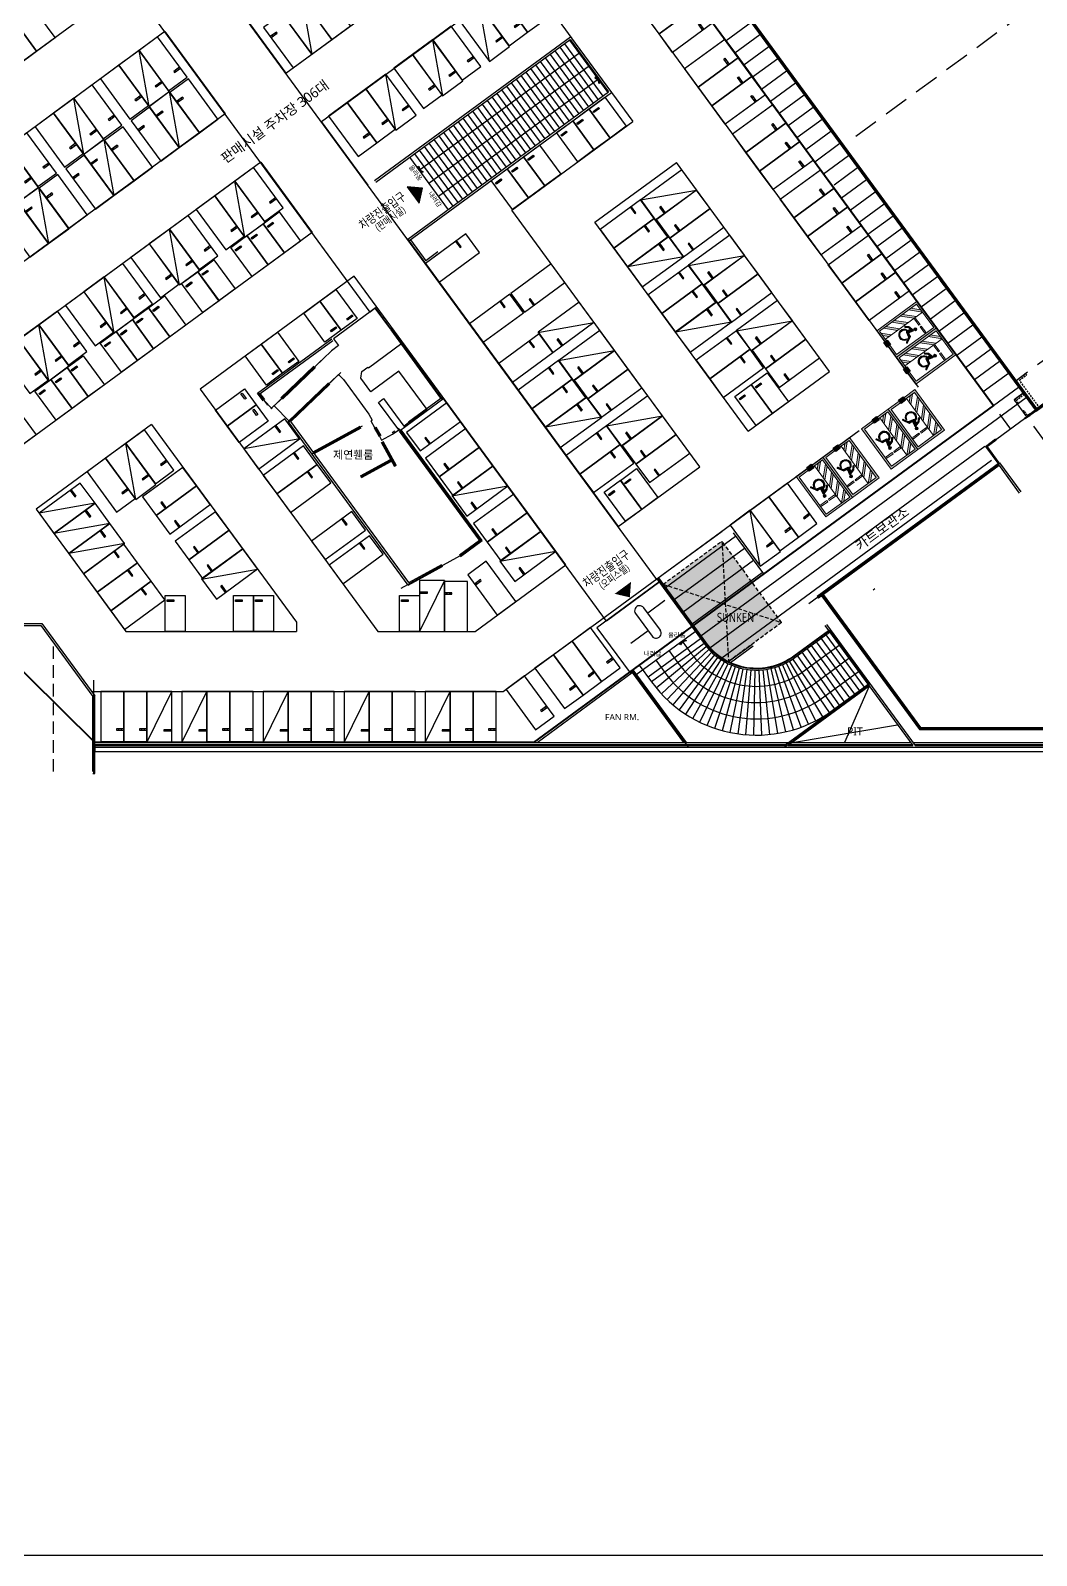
# Model space of a CAD drawing. Header units: millimetres. Extents: x 75184266 to 76346726, y -35077925 to -33679385.
# Drawn here: x 75372939 to 75473512, y -35077925 to -34925494 of the extents above; entities that cross this region are included whole.
import ezdxf
from ezdxf.enums import TextEntityAlignment as Align

# ---------------------------------------------------------------- set-up
doc = ezdxf.new("R2010")
doc.units = ezdxf.units.MM
doc.header["$LTSCALE"] = 50
doc.header["$MEASUREMENT"] = 0
for name, pattern in [('HIDDEN2', [0.1875, 0.125, -0.0625]), ('XR-지하3층$0$-HID', [2.5, 1.5, -1]), ('XR-지하3층$0$H', [1.3, 0.8, -0.5]), ('XR-지하3층$0$HIDDEN', [0.375, 0.25, -0.125]), ('XR-지하3층$0$HIDDEN2', [0.1875, 0.125, -0.0625])]:
    doc.linetypes.add(name, pattern=pattern)
doc.layers.get('0').update_dxf_attribs({"linetype": 'CONTINUOUS'})
doc.layers.add('XR-기준층$0$XR-지하3층$0$DEFPOINT', color=142, linetype='CONTINUOUS', plot=False)
doc.layers.add('건축', color=8, linetype='CONTINUOUS', plot=False)
for name, color, linetype in [('XR-지하3층$0$1HIDDEN2', 1, 'XR-지하3층$0$HIDDEN2'), ('XR-지하3층$0$5', 5, 'CONTINUOUS'), ('XR-지하3층$0$A-주차', 9, 'CONTINUOUS'), ('XR-지하3층$0$hat', 8, 'CONTINUOUS'), ('XR-지하3층$0$일반주차', 8, 'CONTINUOUS'), ('XR-지하3층$0$장애인', 11, 'CONTINUOUS'), ('XR-지하3층$0$확장형주차', 8, 'CONTINUOUS')]:
    doc.layers.add(name, color=color, linetype=linetype)
doc.layers.add('유도관제-주차면', color=7, linetype='CONTINUOUS', lineweight=100)
doc.layers.get('0').off()
doc.styles.add('XR-지하3층$0$맑은고딕', font='')
doc.styles.add('XR-지하3층$0$울릉도m', font='')
doc.styles.add('XR-지하3층$0$유형1', font='')
doc.styles.get('XR-지하3층$0$맑은고딕').set_extended_font_data('Malgun Gothic')
doc.styles.get('XR-지하3층$0$울릉도m').set_extended_font_data('Malgun Gothic')
doc.styles.get('XR-지하3층$0$유형1').set_extended_font_data('Malgun Gothic')

# ---------------------------------------------------------------- blocks, each defined once
blk = doc.blocks.new('XR-지하3층$0$확장형 주차')
at = {"layer": 'XR-지하3층$0$확장형주차', "color": 7}
for p, q in [((0, 3965), (800, 3965)), ((0, 3835), (800, 3835)), ((800, 3835), (800, 3965))]:
    blk.add_line(p, q, dxfattribs=at)
blk.add_lwpolyline([(2500, 5100), (0, 0)], dxfattribs=at)
blk.add_lwpolyline([(2500, 5091), (0, 5091), (0, -9), (2500, -9)], close=True, dxfattribs=at)
for centre in [(238, 3900), (613, 3900)]:
    blk.add_circle(centre, 17.5, dxfattribs=at)
blk = doc.blocks.new('XR-지하3층$0$일반형 주차')
at = {"layer": 'XR-지하3층$0$일반주차'}
for p, q in [((750, 3865), (0, 3865)), ((0, 3735), (750, 3735)), ((750, 3735), (750, 3865))]:
    blk.add_line(p, q, dxfattribs=at)
blk.add_lwpolyline([(2300, 5000), (0, 5000), (0, 0), (2300, 0)], close=True, dxfattribs=at)
for centre in [(238, 3800), (563, 3800)]:
    blk.add_circle(centre, 17.5, dxfattribs=at)
blk = doc.blocks.new('XR-지하3층$0$ARROWX')
blk.add_lwpolyline([(-0.2, -0.5), (-0.29, -0.46), (-0.11, 0), (-0.29, 0.46), (-0.2, 0.5), (0, 0)], close=True)
for points in [[(-0.2, 0.5), (-0.29, 0.46), (0, 0), (-0.11, 0)], [(0, 0), (-0.11, 0), (-0.2, -0.5), (-0.29, -0.46)]]:
    blk.add_solid(points)
blk = doc.blocks.new('XR-지하3층$0$A$C73B52ADF')
at = {"layer": 'XR-지하3층$0$A-주차', "elevation": 0}
for points in [[(-2038, 2466), (-38, 2466), (-38, -1134), (-2038, -1134)], [(-1166, 2021), (-1166, 1871), (-1832, 1871), (-1832, 2021)]]:
    blk.add_lwpolyline(points, close=True, dxfattribs=at)
blk = doc.blocks.new('XR-지하3층$0$장애인 주차')
at = {"layer": 'XR-지하3층$0$5', "ltscale": 4}
h = blk.add_hatch(color=7, dxfattribs=at)
h.dxf.hatch_style = 1
h.paths.add_polyline_path([(3842, -695), (4402, -695), (4402, -1115), (3842, -1115)])
h.paths.add_polyline_path([(3892, -1065), (4352, -1065), (4352, -745), (3892, -745)], flags=16)
h.paths.add_polyline_path([(3982, -990), (3988, -973), (4011, -981), (4046, -898), (4136, -898), (4137, -881), (4072, -881), (4072, -863), (4138, -863), (4142, -810, -3.7224701), (4161, -797), (4152, -916), (4058, -916), (4021, -1003)], flags=0)
h = blk.add_hatch(color=256, dxfattribs=at)
h.dxf.hatch_style = 1
h.paths.add_polyline_path([(4352, -1065), (4352, -745), (3892, -745), (3892, -1065)])
at = {"layer": 'XR-지하3층$0$hat'}
h = blk.add_hatch(color=7, dxfattribs=at)
edge = h.paths.add_edge_path()
edge.add_line((4161, -797), (4152, -916))
edge.add_line((4152, -916), (4058, -916))
edge.add_line((4058, -916), (4021, -1003))
edge.add_line((4021, -1003), (3982, -990))
edge.add_line((3982, -990), (3988, -973))
edge.add_line((3988, -973), (4011, -981))
edge.add_line((4011, -981), (4046, -898))
edge.add_line((4046, -898), (4136, -898))
edge.add_line((4136, -898), (4137, -881))
edge.add_line((4137, -881), (4072, -881))
edge.add_line((4072, -881), (4072, -863))
edge.add_line((4072, -863), (4138, -863))
edge.add_line((4138, -863), (4142, -810))
edge.add_arc((4140, -787), 22.8, -24.88273, 274.96983, ccw=False)
edge = h.paths.add_edge_path()
edge.add_line((4048, -981), (4058, -958))
edge.add_arc((4127, -942), 71.5, 192.8781, 416.16881)
edge.add_line((4167, -882), (4169, -863))
edge.add_arc((4127, -942), 89.2, 206.53502, 422.4866, ccw=False)
at = {"layer": 'XR-지하3층$0$장애인', "lineweight": 5, "true_color": 0xffffff}
blk.add_hatch(color=7, dxfattribs=at).paths.add_polyline_path([(2472, 3995), (2472, -1005), (3842, -1005), (3842, -805), (2672, -805), (2672, 3795), (5572, 3795), (5572, -805), (4402, -805), (4402, -1005), (5772, -1005), (5772, 3995)])
h = blk.add_hatch(color=7, dxfattribs=at)
h.paths.add_polyline_path([(5572, 2795), (5572, 3078), (4855, 3795), (4572, 3795)])
h.paths.add_polyline_path([(4572, 3045), (4572, 2762), (5572, 1762), (5572, 2045)])
h.paths.add_polyline_path([(4572, 2012), (4572, 1729), (5572, 729), (5572, 1012)])
h.paths.add_polyline_path([(5572, -304), (5572, -21), (4572, 979), (4572, 696)])
h.paths.add_polyline_path([(4572, -54), (4572, -336), (5041, -805), (5323, -805)])
h = blk.add_hatch(color=7, dxfattribs=at)
h.paths.add_polyline_path([(3763, 2216, -1), (3463, 2216, -1)])
h.paths.add_polyline_path([(3992, 1503, -0.3430925), (3870, 1283), (3381, 1194), (3090, 708, -0.9316529), (2987, 770), (3330, 1379), (3639, 1415, 0.4460484), (3689, 1485), (3600, 1888, -0.5961441), (3699, 2009), (4214, 1851), (4443, 1569, -0.8833641), (4355, 1493), (4151, 1741), (3925, 1810)])
h.paths.add_polyline_path([(4053, 1393), (4055, 1528, -1.5265453), (3257, 820), (3348, 969, 1.6380561)])
at = {"layer": 'XR-지하3층$0$1HIDDEN2', "color": 11}
for points in [[(4161, -797), (4152, -916), (4058, -916), (4021, -1003), (3982, -990), (3988, -973), (4011, -981), (4046, -898), (4136, -898), (4137, -881), (4072, -881), (4072, -863), (4138, -863), (4142, -810)], [(4167, -882), (4169, -863)]]:
    blk.add_lwpolyline(points, dxfattribs=at)
for centre, radius, start, end in [((4127, -942), 89.2, 206.53502, 62.4866), ((4127, -942), 71.5, 192.8781, 56.16881), ((4140, -787), 22.8, 335.11727, 274.96983)]:
    blk.add_arc(centre, radius, start, end, dxfattribs=at)
at = {"layer": 'XR-지하3층$0$5', "lineweight": 5}
for p, q in [((4572, 3795), (4572, -805)), ((5572, 2795), (4572, 3795)), ((5572, 3078), (4855, 3795)), ((5572, 2045), (4572, 3045)), ((5572, 1762), (4572, 2762)), ((5572, 1012), (4572, 2012)), ((5572, 729), (4572, 1729)), ((5572, -21), (4572, 979)), ((5572, -304), (4572, 696)), ((5323, -805), (4572, -54)), ((5041, -805), (4572, -336))]:
    blk.add_line(p, q, dxfattribs=at)
at = {"layer": 'XR-지하3층$0$5', "ltscale": 4}
for p, q in [((4165, -1005), (4165, -805)), ((4165, -805), (4165, -905))]:
    blk.add_line(p, q, dxfattribs=at)
at = {"layer": 'XR-지하3층$0$5', "lineweight": 5}
for points in [[(3842, -1005), (2472, -1005), (2472, 3995), (5772, 3995), (5772, -1005), (4402, -1005)], [(3842, -805), (2672, -805), (2672, 3795), (5572, 3795), (5572, -805), (4402, -805)]]:
    blk.add_lwpolyline(points, dxfattribs=at)
at = {"layer": 'XR-지하3층$0$5', "ltscale": 4}
for points in [[(3842, -695), (3842, -1115), (4402, -1115), (4402, -695)], [(3892, -745), (3892, -1065), (4352, -1065), (4352, -745)]]:
    blk.add_lwpolyline(points, close=True, dxfattribs=at)
at = {"layer": 'XR-지하3층$0$장애인', "color": 8, "lineweight": 5}
for p, q in [((3689, 1485), (3600, 1888, 0)), ((3699, 2009, 0), (4214, 1851, 0)), ((3925, 1810, 0), (4151, 1741, 0)), ((4055, 1528), (4053, 1393)), ((4151, 1741, 0), (4355, 1493, 0)), ((4214, 1851, 0), (4443, 1569, 0)), ((3348, 969), (3257, 820))]:
    blk.add_line(p, q, dxfattribs=at)
at = {"layer": 'XR-지하3층$0$장애인', "color": 7, "lineweight": 5}
for points in [[(3523, 2720), (2773, 2720), (2773, 2870), (3523, 2870)], [(4473, 2720), (3723, 2720), (3723, 2870), (4473, 2870)]]:
    blk.add_lwpolyline(points, close=True, dxfattribs=at)
at = {"layer": 'XR-지하3층$0$장애인', "color": 8, "lineweight": 5, "extrusion": (0.976964, 0.213404, 0), "elevation": 4221}
blk.add_lwpolyline([(617, 0), (931, 0)], dxfattribs=at)
at = {"layer": 'XR-지하3층$0$장애인', "color": 8, "lineweight": 5}
for points in [[(3094, 715, -1.0000021), (2987, 770), (3330, 1379), (3640, 1415)], [(3992, 1503, -0.3430925), (3870, 1283), (3381, 1194), (3094, 715)]]:
    blk.add_lwpolyline(points, format="xyb", dxfattribs=at)
blk.add_circle((3613, 2216), 150, dxfattribs=at)
for centre, radius, start, end in [((3810, 1000), 582, 198.00599, 65.09494), ((3682, 1922, 0), 88.4, 79.11433, 202.31847), ((4394, 1537, 0), 58.8, 227.96553, 33.79043), ((3809, 1000), 462, 183.85247, 58.2396), ((3632, 1473), 57.7, 276.27861, 12.43535)]:
    blk.add_arc(centre, radius, start, end, dxfattribs=at)

msp = doc.modelspace()

# ---------------------------------------------------------------- hatches: boundary and pattern name
at = {"layer": '건축', "ltscale": 1000}
h = msp.add_hatch(color=256, dxfattribs=at)
h.dxf.hatch_style = 1
h.paths.add_polyline_path([(75411785, -34942758), (75412137, -34941246), (75410588, -34941127)])
at = {"layer": '건축', "ltscale": 0.5}
h = msp.add_hatch(dxfattribs=at)
h.set_pattern_fill('AR-SAND', color=256, scale=200)
h.set_pattern_definition([(37.5, (-275094.46, -723840.87), (-12.5986716, 385.3647538), [0, -304, 0, -340, 0, -325]), (7.5, (-275094.46, -723840.87), (353.955341, 564.429213), [0, -164, 0, -274, 0, -105]), (327.5, (-275340.46, -723840.87), (622.8283724, 1.1318107), [0, -100, 0, -360, 0, -470]), (317.5, (-275340.46, -723840.87), (601.225321, 175.535113), [0, -50, 0, -236, 0, -270])])
edge = h.paths.add_edge_path()
edge.add_line((75442717, -34988568), (75448027, -34984673))
edge.add_line((75448027, -34984673), (75442058, -34976532))
edge.add_line((75442058, -34976532), (75436178, -34980843))
edge.add_line((75436178, -34980843), (75440850, -34987215))
edge.add_arc((75445498, -34982810), 6403, 223.46957, 244.34576)
edge.add_line((75442725, -34988582), (75442717, -34988568))
at = {"layer": '건축', "ltscale": 1000}
h = msp.add_hatch(color=256, dxfattribs=at)
h.dxf.hatch_style = 1
h.paths.add_polyline_path([(75431343, -34981801), (75432856, -34982153), (75432975, -34980605)])

# ---------------------------------------------------------------- linework, layer by layer
at = {"layer": 'XR-기준층$0$XR-지하3층$0$DEFPOINT', "ltscale": 0.5}
for points in [[(75663667, -35077925), (75243667, -35077925), (75243667, -34780925), (75663667, -34780925)], [(75663669, -35077925), (75243669, -35077925), (75243669, -34780925), (75663669, -34780925)]]:
    msp.add_lwpolyline(points, close=True, dxfattribs=at)
at = {"layer": '건축', "ltscale": 0.5}
for p, q in [((75414254, -34896479), (75461674, -34961159)), ((75428296, -34901932), (75473469, -34963547)), ((75428376, -34901873), (75473549, -34963488)), ((75428575, -34901975), (75473512, -34963267)), ((75398472, -34929750), (75418714, -34914909)), ((75402019, -34934588), (75422262, -34919748)), ((75422262, -34919748), (75427051, -34926280)), ((75382827, -34920760), (75351697, -34943583)), ((75392441, -34921524), (75398472, -34929750)), ((75386375, -34925599), (75355245, -34948421)), ((75386375, -34925599), (75392406, -34933825)), ((75427852, -34927711), (75411803, -34939476)), ((75428812, -34929021), (75412763, -34940787)), ((75468412, -34967130), (75519782, -34929469)), ((75429734, -34930360), (75413723, -34942096)), ((75431012, -34931684), (75433141, -34934587)), ((75392406, -34933825), (75361276, -34956648)), ((75406690, -34940960), (75402019, -34934589)), ((75421044, -34943456), (75433141, -34934587)), ((75395954, -34938663), (75364824, -34961486)), ((75395954, -34938663), (75401098, -34945680)), ((75429371, -34944666), (75437517, -34938695)), ((75452832, -34959584), (75437517, -34938695)), ((75439847, -34969103), (75421044, -34943456)), ((75444686, -34965556), (75429371, -34944666)), ((75401098, -34945680), (75369968, -34968503)), ((75410770, -34946524), (75412427, -34948784)), ((75410931, -34946406), (75412470, -34948505)), ((75413796, -34947780), (75412427, -34948784)), ((75413678, -34947619), (75412470, -34948505)), ((75412427, -34948784), (75412071, -34948299)), ((75473469, -34963547), (75493066, -34949179)), ((75473512, -34963267), (75492948, -34949018)), ((75405291, -34950045), (75389888, -34961338)), ((75426460, -34978918), (75405291, -34950045)), ((75413977, -34962240), (75408983, -34955427)), ((75414257, -34962282), (75409144, -34955309)), ((75395634, -34961745), (75403053, -34956305)), ((75395913, -34961788), (75403172, -34956466)), ((75396966, -34963318), (75402433, -34958082)), ((75397980, -34962208), (75401280, -34959047)), ((75398118, -34962352), (75401419, -34959192)), ((75398760, -34964645), (75403954, -34959671)), ((75398700, -34964564), (75402719, -34960716)), ((75398965, -34964587), (75402857, -34960860)), ((75396205, -34962523), (75395634, -34961745)), ((75395714, -34961685), (75396637, -34962944)), ((75396350, -34962384), (75395913, -34961788)), ((75397107, -34963321), (75396277, -34962454)), ((75414257, -34962282), (75409825, -34965531)), ((75410738, -34964614), (75413977, -34962240)), ((75410708, -34980941), (75398700, -34964564)), ((75410765, -34980682), (75398965, -34964587)), ((75470939, -34965340), (75469830, -34963827)), ((75385049, -34964886), (75373515, -34973342)), ((75401074, -34967801), (75406135, -34965022)), ((75401191, -34967622), (75405912, -34965031)), ((75401310, -34967785), (75406008, -34965206)), ((75407300, -34965201), (75407781, -34966077)), ((75407475, -34965105), (75407475, -34965105)), ((75407475, -34965105), (75407956, -34965981)), ((75409106, -34965687), (75409356, -34965503)), ((75418020, -34976539, 0), (75409729, -34965230)), ((75417821, -34976437, 0), (75409825, -34965531)), ((75418100, -34976480, 0), (75409987, -34965413)), ((75407984, -34966654), (75409314, -34969078)), ((75408071, -34966606), (75409402, -34969030)), ((75408159, -34966558), (75409490, -34968982)), ((75405931, -34970011), (75408924, -34968368)), ((75405979, -34970099), (75409148, -34968359)), ((75406027, -34970187), (75409021, -34968543)), ((75469871, -34968788), (75450758, -34982801)), ((75469812, -34968708), (75451589, -34982068)), ((75469769, -34968987), (75451707, -34982229)), ((75469769, -34968987), (75471779, -34971729)), ((75469812, -34968708), (75471941, -34971611)), ((75431702, -34975075), (75431702, -34975075)), ((75415815, -34977907), (75417821, -34976437)), ((75415853, -34978004), (75418041, -34976399)), ((75415912, -34978084), (75418100, -34976480)), ((75409982, -34981225), (75416532, -34977630, 0)), ((75410708, -34980941), (75414159, -34979047, 0)), ((75410765, -34980682), (75414063, -34978871, 0)), ((75457354, -34981313), (75457193, -34981431)), ((75436363, -34982480), (75434645, -34983740)), ((75451589, -34982068), (75451707, -34982229)), ((75451989, -34981775), (75461951, -34995362)), ((75452027, -34981995), (75461827, -34995362)), ((75452188, -34981877), (75461928, -34995162)), ((75433433, -34983779), (75435081, -34986026)), ((75434239, -34983187), (75435887, -34985435)), ((75367526, -34984962), (75373974, -34984962)), ((75367627, -34984762), (75374075, -34984762)), ((75432957, -34986733), (75434676, -34985473)), ((75433500, -34989874), (75439387, -34985558)), ((75433148, -34989397), (75433795, -34988923)), ((75379283, -34999762), (75379283, -34990432)), ((75433105, -34989677), (75438226, -34996662)), ((75433148, -34989397), (75438474, -34996662)), ((75379183, -34999562, 0), (75379183, -34992067, 0)), ((75379383, -34999762, 0), (75379383, -34992002, 0)), ((75456789, -34991027), (75454311, -34996662)), ((75449103, -34996662, 0), (75459620, -34994889, 0)), ((75461753, -34995262), (75513083, -34995262)), ((75379383, -34996662, 0), (75448765, -34996662, 0)), ((75379383, -34996862, 0), (75448492, -34996862, 0)), ((75448830, -34996862, 0), (75461067, -34996862, 0)), ((75449103, -34996662, 0), (75460920, -34996662, 0)), ((75461168, -34996662, 0), (75513372, -34996662)), ((75461315, -34996862, 0), (75513437, -34996862)), ((75379184, -34999762, 0), (75379383, -34999762, 0))]:
    msp.add_line(p, q, dxfattribs=at)
at = {"layer": '건축', "ltscale": 3}
for p, q in [((75425783, -34903746), (75469200, -34962966)), ((75446211, -34979820, 0), (75471700, -34961133, 0)), ((75436188, -34979844), (75442075, -34975528)), ((75443193, -34975700), (75446213, -34979819))]:
    msp.add_line(p, q, dxfattribs=at)
at = {"layer": '건축', "ltscale": 1000}
for p, q in [((75407335, -34940487), (75426933, -34926119)), ((75407454, -34940648), (75426890, -34926398)), ((75426810, -34926459, 0), (75430653, -34931702, 0)), ((75426890, -34926398), (75430733, -34931640)), ((75426933, -34926119), (75431012, -34931684)), ((75424876, -34927879, 0), (75428717, -34933121, 0)), ((75425359, -34927524, 0), (75429201, -34932766, 0)), ((75425843, -34927169, 0), (75429685, -34932411, 0)), ((75426326, -34926814, 0), (75430169, -34932057, 0)), ((75422939, -34929297, 0), (75426782, -34934540, 0)), ((75423423, -34928942, 0), (75427266, -34934185, 0)), ((75423907, -34928588, 0), (75427750, -34933830, 0)), ((75424391, -34928233, 0), (75428233, -34933475, 0)), ((75420519, -34931071), (75424362, -34936313)), ((75421003, -34930716), (75424846, -34935958)), ((75421487, -34930361), (75425330, -34935604)), ((75421971, -34930006), (75425814, -34935249)), ((75422456, -34929653), (75426298, -34934894, 0)), ((75410652, -34946363), (75430733, -34931640)), ((75410770, -34946524), (75431012, -34931684)), ((75418584, -34932490), (75422427, -34937732)), ((75419068, -34932135), (75422910, -34937377)), ((75419552, -34931780), (75423394, -34937023)), ((75420036, -34931427), (75423878, -34936668)), ((75416648, -34933909), (75420491, -34939151)), ((75417132, -34933554), (75420975, -34938796)), ((75417616, -34933199), (75421459, -34938442)), ((75418100, -34932844), (75421943, -34938087)), ((75414713, -34935328), (75418555, -34940570)), ((75415197, -34934973), (75419039, -34940215)), ((75415680, -34934618), (75419523, -34939861)), ((75416164, -34934263), (75420007, -34939506)), ((75412293, -34937101), (75416136, -34942344)), ((75412777, -34936747), (75416620, -34941989)), ((75413261, -34936392), (75417104, -34941634)), ((75413745, -34936037), (75417588, -34941280)), ((75414229, -34935682), (75418072, -34940925)), ((75410842, -34938166), (75414684, -34943408)), ((75411325, -34937811), (75415168, -34943053)), ((75411809, -34937456), (75415652, -34942699)), ((75410652, -34946363), (75410770, -34946524)), ((75452354, -34984979), (75461140, -34996962)), ((75456318, -34991133), (75452470, -34985885)), ((75452516, -34984860), (75461388, -34996962)), ((75439919, -34986284), (75434677, -34990127)), ((75440274, -34986767), (75435032, -34990611)), ((75435486, -34991195), (75440501, -34987059)), ((75436014, -34991796), (75440765, -34987360)), ((75454310, -34992585), (75450584, -34987269)), ((75454866, -34992197), (75451019, -34986950)), ((75455350, -34991842), (75451503, -34986595)), ((75455834, -34991488), (75451987, -34986240)), ((75436578, -34992364), (75441047, -34987644)), ((75437176, -34992896), (75441346, -34987910)), ((75437805, -34993391), (75441661, -34988157)), ((75438464, -34993845), (75441990, -34988385)), ((75439150, -34994258), (75442333, -34988591)), ((75439859, -34994629), (75442688, -34988777)), ((75440590, -34994955), (75443053, -34988939)), ((75449977, -34995135), (75447747, -34989030)), ((75450720, -34994837), (75448118, -34988881)), ((75451444, -34994494), (75448480, -34988709)), ((75452144, -34994108), (75448830, -34988516)), ((75452820, -34993679), (75449168, -34988301)), ((75453327, -34993274), (75449608, -34987968)), ((75453819, -34992929), (75450100, -34987624)), ((75441340, -34995235), (75443428, -34989080)), ((75442105, -34995469), (75443811, -34989196)), ((75442884, -34995655), (75444200, -34989290)), ((75443672, -34995793), (75444594, -34989359)), ((75444468, -34995882), (75444992, -34989403)), ((75445267, -34995922), (75445392, -34989423)), ((75446067, -34995913), (75445792, -34989418)), ((75446865, -34995854), (75446191, -34989389)), ((75447659, -34995746), (75446587, -34989335)), ((75448444, -34995590), (75446980, -34989257)), ((75449217, -34995386), (75447367, -34989155)), ((75456671, -34990866), (75448356, -34996962)), ((75456789, -34991027), (75448694, -34996962)), ((75379183, -34997112, 0), (75516203, -34997112)), ((75379383, -34996962, 0), (75379383, -34997562, 0)), ((75379383, -34996962, 0), (75448356, -34996962, 0)), ((75379383, -34997562, 0), (75516203, -34997562)), ((75448694, -34996962, 0), (75461140, -34996962, 0)), ((75461388, -34996962, 0), (75516007, -34996962))]:
    msp.add_line(p, q, dxfattribs=at)
at = {"layer": '건축'}
for p, q in [((75412427, -34948784), (75431702, -34975075)), ((75444686, -34965556), (75452832, -34959584)), ((75389888, -34961338), (75407647, -34985562)), ((75472331, -34964195), (75473340, -34963456)), ((75472358, -34964231), (75473366, -34963492)), ((75472364, -34964239), (75473372, -34963500)), ((75472391, -34964275), (75473399, -34963536)), ((75385049, -34964886), (75399523, -34984628)), ((75420208, -34991562), (75455788, -34965476)), ((75468420, -34967062, 0), (75469428, -34966323, 0)), ((75468420, -34967062), (75469662, -34968756)), ((75468479, -34967143, 0), (75469487, -34966404, 0)), ((75468501, -34967003), (75469742, -34968697)), ((75468515, -34967116), (75469698, -34968729)), ((75468524, -34967110), (75469706, -34968723)), ((75468527, -34967039, 0), (75469455, -34966360, 0)), ((75468533, -34967048, 0), (75469461, -34966368, 0)), ((75431702, -34975075), (75439847, -34969103)), ((75373515, -34973342), (75382474, -34985562)), ((75417398, -34985562), (75426460, -34978918)), ((75382474, -34985562), (75399523, -34985562)), ((75399523, -34984628), (75399523, -34985562)), ((75407647, -34985562), (75417398, -34985562)), ((75379062, -34991562), (75420208, -34991562))]:
    msp.add_line(p, q, dxfattribs=at)
at = {"layer": '건축', "linetype": 'HIDDEN2', "ltscale": 30}
for p, q in [((75472533, -34959906), (75472444, -34959785)), ((75472311, -34961650), (75471469, -34960501)), ((75473845, -34963235), (75471799, -34960444)), ((75471715, -34962757), (75471485, -34962442)), ((75471715, -34962757), (75471594, -34962845)), ((75473603, -34963412), (75472400, -34961771)), ((75472259, -34963499), (75472138, -34963587)), ((75472599, -34963962), (75472259, -34963499)), ((75472567, -34964172, 0), (75472517, -34964103, 0)), ((75472942, -34963897), (75472853, -34963776)), ((75472942, -34963897), (75472853, -34963776))]:
    msp.add_line(p, q, dxfattribs=at)
at = {"layer": '건축', "linetype": 'XR-지하3층$0$HIDDEN', "ltscale": 30}
for p, q in [((75436178, -34980843), (75442059, -34976531)), ((75442058, -34976532), (75442717, -34988568, 0)), ((75448028, -34984673), (75442059, -34976531)), ((75436178, -34980843), (75448028, -34984673, 0)), ((75448028, -34984673, 0), (75442717, -34988568, 0))]:
    msp.add_line(p, q, dxfattribs=at)
at = {"layer": '건축', "linetype": 'XR-지하3층$0$-HID'}
msp.add_line((75446667, -34982815), (75446713, -34982796, 0), dxfattribs=at)
at = {"layer": '건축', "linetype": 'XR-지하3층$0$HIDDEN', "ltscale": 100}
msp.add_line((75375234, -34999562), (75375234, -34986681), dxfattribs=at)
at = {"layer": '건축', "ltscale": 100}
for p, q in [((75423239, -34996662, 0), (75433148, -34989397, 0)), ((75423577, -34996662, 0), (75433105, -34989677, 0)), ((75461827, -34995362), (75512946, -34995362)), ((75461928, -34995162), (75512881, -34995162))]:
    msp.add_line(p, q, dxfattribs=at)
at = {"layer": '건축', "ltscale": 0.5}
for points in [[(75414188, -34962239), (75414103, -34962301), (75408961, -34955287), (75408921, -34955317), (75407412, -34953261), (75406893, -34953642), (75367795, -34900313), (75367715, -34900372), (75339158, -34861420), (75346577, -34855981), (75357166, -34870424), (75362811, -34866285), (75366413, -34871198), (75361009, -34875159), (75360687, -34875396), (75389481, -34914671), (75388110, -34915676), (75435531, -34980357), (75435612, -34980298), (75435847, -34980619), (75430524, -34984521), (75414188, -34962239)], [(75373974, -34984962), (75379183, -34992067)], [(75374075, -34984762), (75379383, -34992002)]]:
    msp.add_lwpolyline(points, dxfattribs=at)
at = {"layer": '건축', "linetype": 'XR-지하3층$0$HIDDEN', "ltscale": 200}
msp.add_lwpolyline([(75499802, -34903570), (75454720, -34936622)], dxfattribs=at)
at = {"layer": '건축', "ltscale": 3}
for points in [[(75442471, -34926509), (75444976, -34924673)], [(75443358, -34927719), (75445863, -34925882)], [(75444245, -34928928), (75446750, -34927092)], [(75445132, -34930138), (75447636, -34928302)], [(75446019, -34931348), (75448523, -34929511)], [(75446906, -34932557), (75449410, -34930721)], [(75447793, -34933767), (75450297, -34931931)], [(75448679, -34934977), (75451184, -34933141)], [(75449566, -34936187), (75452071, -34934350)], [(75450453, -34937396), (75452958, -34935560)], [(75451340, -34938606), (75453845, -34936770)], [(75452227, -34939816), (75454732, -34937979)], [(75453275, -34940907), (75455619, -34939189)], [(75454001, -34942235), (75456505, -34940399)], [(75454888, -34943445), (75457392, -34941609)], [(75455775, -34944655), (75458279, -34942818)], [(75456662, -34945864), (75459166, -34944028)], [(75457548, -34947074), (75460053, -34945238)], [(75458435, -34948284), (75460940, -34946447)], [(75459322, -34949493), (75461827, -34947657)], [(75460209, -34950703), (75462714, -34948867)], [(75461096, -34951913), (75463601, -34950077)], [(75461983, -34953123), (75464488, -34951286)], [(75462870, -34954332), (75465374, -34952496)], [(75463757, -34955542), (75466261, -34953706)], [(75464644, -34956752), (75467148, -34954915)], [(75465531, -34957961), (75468035, -34956125)], [(75466417, -34959171), (75468922, -34957335)], [(75467304, -34960381), (75469809, -34958545)], [(75468191, -34961591), (75470696, -34959754)], [(75439964, -34986006), (75472465, -34962177)], [(75440850, -34987215), (75468350, -34967054)], [(75442058, -34988190), (75469006, -34968433)], [(75436416, -34981167), (75443431, -34976024)], [(75437303, -34982376), (75444318, -34977234)], [(75438190, -34983586), (75445204, -34978443)], [(75439077, -34984796), (75446091, -34979653)]]:
    msp.add_lwpolyline(points, dxfattribs=at)
at = {"layer": '건축', "ltscale": 1000}
msp.add_lwpolyline([(75411785, -34942758), (75412137, -34941246), (75412137, -34941246), (75410588, -34941127)], close=True, dxfattribs=at)
at = {"layer": '건축', "linetype": 'XR-지하3층$0$HIDDEN', "ltscale": 50}
msp.add_lwpolyline([(75463891, -34950482), (75468207, -34956370)], dxfattribs=at)
at = {"layer": '건축', "ltscale": 0.5}
msp.add_lwpolyline([(75410072, -34956743), (75409064, -34955368), (75409023, -34955398), (75407427, -34953222), (75406908, -34953603), (75403233, -34956297), (75403741, -34956989), (75403028, -34957512), (75401349, -34959119), (75397302, -34962995), (75398824, -34964584), (75403741, -34959875), (75404236, -34960391), (75406758, -34963830), (75407093, -34964439), (75406975, -34964504), (75407344, -34965177), (75407387, -34965153), (75407869, -34966029), (75407825, -34966053), (75408043, -34966450), (75409140, -34965848), (75409748, -34965403), (75407736, -34962661), (75408240, -34962291), (75410252, -34965033), (75410768, -34964655), (75410797, -34964694), (75412579, -34963388), (75409772, -34959561), (75406970, -34961617), (75405960, -34960240), (75406062, -34959573), (75406666, -34959131), (75406719, -34959203)], close=True, dxfattribs=at)
at = {"layer": '건축', "linetype": 'XR-지하3층$0$H', "ltscale": 50}
msp.add_lwpolyline([(75477856, -34955818), (75471469, -34960501), (75472311, -34961650), (75471275, -34962410), (75477623, -34971067)], dxfattribs=at)
at = {"layer": '건축', "linetype": 'HIDDEN2', "ltscale": 30}
for points in [[(75471469, -34960501), (75472444, -34959785)], [(75471799, -34960444), (75472533, -34959906)], [(75472533, -34959906), (75472444, -34959785)], [(75472533, -34959906), (75472444, -34959785)], [(75471275, -34962410), (75472311, -34961650)], [(75471275, -34962410), (75471594, -34962845)], [(75471485, -34962442), (75472400, -34961771)], [(75472138, -34963587), (75472517, -34964103)], [(75472599, -34963962), (75472853, -34963776)], [(75472688, -34964083), (75472942, -34963897)]]:
    msp.add_lwpolyline(points, dxfattribs=at)
at = {"layer": '건축', "linetype": 'HIDDEN2', "ltscale": 30, "elevation": 0}
msp.add_lwpolyline([(75472688, -34964083), (75472567, -34964172)], dxfattribs=at)
at = {"layer": '건축', "ltscale": 600}
for points in [[(75473340, -34963456), (75473380, -34963426), (75473439, -34963507), (75473399, -34963536)], [(75469662, -34968756), (75469691, -34968796), (75469772, -34968737), (75469742, -34968697)]]:
    msp.add_lwpolyline(points, close=True, dxfattribs=at)
at = {"layer": '건축', "ltscale": 0.5}
msp.add_lwpolyline([(75435861, -34980579), (75429571, -34985191), (75432886, -34989713), (75433126, -34989537), (75438680, -34997112), (75448320, -34997112), (75456813, -34990886), (75452849, -34985479), (75449298, -34988082, -0.4141857), (75440353, -34986705)], format="xyb", close=True, dxfattribs=at)
for points in [[(75435545, -34980317), (75440274, -34986767, 0.4142136), (75449359, -34988166), (75452827, -34985624)], [(75435706, -34980199), (75440435, -34986649, 0.4142136), (75449241, -34988005), (75452709, -34985463)], [(75436766, -34987479), (75437653, -34988689, 0.4142136), (75451281, -34990787), (75454749, -34988245)], [(75438077, -34986519), (75438964, -34987728, 0.4142136), (75450320, -34989477), (75453788, -34986934)], [(75433795, -34988923), (75435032, -34990611, 0.4141488), (75453200, -34993410)], [(75435456, -34988440), (75436343, -34989650, 0.4142136), (75452242, -34992098), (75455710, -34989555)]]:
    msp.add_lwpolyline(points, format="xyb", dxfattribs=at)
at = {"layer": '건축', "ltscale": 0.5, "elevation": 0}
for points in [[(75442716, -34988568), (75445053, -34986854)], [(75442922, -34988665), (75445172, -34987016)]]:
    msp.add_lwpolyline(points, dxfattribs=at)
at = {"layer": '건축', "ltscale": 0.5}
for centre, start, end in [((75433836, -34983483), 36.2468, 216.24707), ((75435484, -34985730), 216.2468, 36.24707)]:
    msp.add_arc(centre, 500, start, end, dxfattribs=at)
at = {"layer": '유도관제-주차면', "lineweight": 40, "ltscale": 0.5}
for p, q in [((75425441, -34903281), (75469200, -34962966)), ((75469200, -34962966), (75423239, -34996662, 0)), ((75379383, -34996662, 0), (75367526, -34984962)), ((75423239, -34996662, 0), (75379383, -34996662, 0))]:
    msp.add_line(p, q, dxfattribs=at)

# ---------------------------------------------------------------- block references
at = {"layer": '건축'}
for p, xscale, yscale, zscale, rotation in [((75429735, -34930360, 0), -756.0000000004484, 756, 756.0000000000005, 216.2651400810387), ((75411802, -34939476), 756.0000000022177, 756.0000000022177, 756.0000000022177, 216.2172114276161), ((75438077, -34986519), 756.0000000016149, 756.0000000016149, 756.0000000016149, 126.7532696239709)]:
    msp.add_blockref('XR-지하3층$0$ARROWX', p, dxfattribs=dict(at, xscale=xscale, yscale=yscale, zscale=zscale, rotation=rotation))
at = {"layer": '유도관제-주차면', "lineweight": 40}
for name, p, rotation in [('XR-지하3층$0$일반형 주차', (75421536, -34920280), 216.2469348949301), ('XR-지하3층$0$일반형 주차', (75403068, -34926380), 36.24693643183485), ('XR-지하3층$0$일반형 주차', (75419681, -34921640), 216.2469348949301), ('XR-지하3층$0$일반형 주차', (75373554, -34927559), 36.24693643183485), ('XR-지하3층$0$확장형 주차', (75401052, -34927858), 36.24693643183485), ('XR-지하3층$0$확장형 주차', (75417826, -34923000), 216.2469348949301), ('XR-지하3층$0$일반형 주차', (75371699, -34928918), 36.24693643183485), ('XR-지하3층$0$일반형 주차', (75399197, -34929218), 36.24693643183485), ('XR-지하3층$0$일반형 주차', (75385650, -34926130), 216.2469348949301), ('XR-지하3층$0$확장형 주차', (75413149, -34926429), 216.2469348949301), ('XR-지하3층$0$일반형 주차', (75415003, -34925069), 216.2469348949301), ('XR-지하3층$0$확장형 주차', (75383795, -34927490), 216.2469348949301), ('XR-지하3층$0$일반형 주차', (75411132, -34927907), 216.2469348949301), ('XR-지하3층$0$일반형 주차', (75381778, -34928969), 216.2469348949301), ('XR-지하3층$0$일반형 주차', (75379117, -34930920), 216.2469348949301), ('XR-지하3층$0$일반형 주차', (75389826, -34935716), 36.24693643183485), ('XR-지하3층$0$확장형 주차', (75408471, -34929858), 216.2469348949301), ('XR-지하3층$0$확장형 주차', (75377262, -34932280), 216.2469348949301), ('XR-지하3층$0$확장형 주차', (75387809, -34937195), 36.24693643183485), ('XR-지하3층$0$일반형 주차', (75406455, -34931336), 216.2469348949301), ('XR-지하3층$0$A$C73B52ADF', (75431855, -34934123, 0), 36.24761539545744), ('XR-지하3층$0$일반형 주차', (75375246, -34933758), 216.2469348949301), ('XR-지하3층$0$일반형 주차', (75385954, -34938555), 36.24693643183485), ('XR-지하3층$0$일반형 주차', (75404600, -34932696), 216.2469348949301), ('XR-지하3층$0$A$C73B52ADF', (75430243, -34935305, 0), 36.24761539545744), ('XR-지하3층$0$일반형 주차', (75383293, -34940506), 36.24693643183485), ('XR-지하3층$0$A$C73B52ADF', (75428630, -34936488, 0), 36.24761539545744), ('XR-지하3층$0$확장형 주차', (75370729, -34937069), 216.2469348949301), ('XR-지하3층$0$일반형 주차', (75372584, -34935709), 216.2469348949301), ('XR-지하3층$0$확장형 주차', (75381277, -34941984), 36.24693643183485), ('XR-지하3층$0$A$C73B52ADF', (75425323, -34938912, 0), 36.24761539545744), ('XR-지하3층$0$일반형 주차', (75379422, -34943344), 36.24693643183485), ('XR-지하3층$0$A$C73B52ADF', (75423710, -34940094, 0), 36.24761539545744), ('XR-지하3층$0$일반형 주차', (75376760, -34945295), 36.24693643183485), ('XR-지하3층$0$일반형 주차', (75395229, -34939195), 216.2469348949301), ('XR-지하3층$0$A$C73B52ADF', (75422097, -34941277, 0), 36.24761539545744), ('XR-지하3층$0$확장형 주차', (75439527, -34941437), 126.2469364372141), ('XR-지하3층$0$확장형 주차', (75374744, -34946774), 36.24693643183485), ('XR-지하3층$0$확장형 주차', (75393374, -34940555), 216.2469348949301), ('XR-지하3층$0$일반형 주차', (75440887, -34943292), 126.2469364372141), ('XR-지하3층$0$일반형 주차', (75372889, -34948134), 36.24693643183485), ('XR-지하3층$0$일반형 주차', (75391358, -34942033), 216.2469348949301), ('XR-지하3층$0$일반형 주차', (75429903, -34945392), 306.2469352298511), ('XR-지하3층$0$일반형 주차', (75442247, -34945146), 126.2469364372141), ('XR-지하3층$0$일반형 주차', (75388696, -34943984), 216.2469348949301), ('XR-지하3층$0$A$C73B52ADF', (75397677, -34946781, 0), 36.24761539545744), ('XR-지하3층$0$A$C73B52ADF', (75399290, -34945598, 0), 36.24761539545744), ('XR-지하3층$0$일반형 주차', (75431263, -34947247), 306.2469352298511), ('XR-지하3층$0$확장형 주차', (75386841, -34945344), 216.2469348949301), ('XR-지하3층$0$A$C73B52ADF', (75396064, -34947964, 0), 36.24761539545744), ('XR-지하3층$0$일반형 주차', (75412427, -34948784), 306.2469352298511), ('XR-지하3층$0$확장형 주차', (75432623, -34949102), 306.2469352298511), ('XR-지하3층$0$확장형 주차', (75444316, -34947969), 126.2469364372141), ('XR-지하3층$0$일반형 주차', (75384825, -34946822), 216.2469348949301), ('XR-지하3층$0$일반형 주차', (75382164, -34948773), 216.2469348949301), ('XR-지하3층$0$A$C73B52ADF', (75392757, -34950388, 0), 36.24761539545744), ('XR-지하3층$0$일반형 주차', (75426345, -34950686), 126.2469364372141), ('XR-지하3층$0$일반형 주차', (75434693, -34951925), 306.2469352298511), ('XR-지하3층$0$일반형 주차', (75445676, -34949824), 126.2469364372141), ('XR-지하3층$0$확장형 주차', (75380309, -34950133), 216.2469348949301), ('XR-지하3층$0$A$C73B52ADF', (75391145, -34951570, 0), 36.24761539545744), ('XR-지하3층$0$일반형 주차', (75436053, -34953780), 306.2469352298511), ('XR-지하3층$0$일반형 주차', (75447036, -34951679), 126.2469364372141), ('XR-지하3층$0$일반형 주차', (75378293, -34951611), 216.2469348949301), ('XR-지하3층$0$A$C73B52ADF', (75387838, -34953994, 0), 36.24761539545744), ('XR-지하3층$0$A$C73B52ADF', (75402504, -34953494, 0), 216.2476153954574), ('XR-지하3층$0$일반형 주차', (75416840, -34954803), 306.2469352298511), ('XR-지하3층$0$일반형 주차', (75375631, -34953563), 216.2469348949301), ('XR-지하3층$0$A$C73B52ADF', (75386225, -34955177, 0), 36.24761539545744), ('XR-지하3층$0$A$C73B52ADF', (75400891, -34954677, 0), 216.2476153954574), ('XR-지하3층$0$확장형 주차', (75429262, -34954666), 126.2469364372141), ('XR-지하3층$0$확장형 주차', (75437412, -34955635), 306.2469352298511), ('XR-지하3층$0$확장형 주차', (75449105, -34954502), 126.2469364372141), ('XR-지하3층$0$확장형 주차', (75373776, -34954923), 216.2469348949301), ('XR-지하3층$0$A$C73B52ADF', (75384612, -34956360, 0), 36.24761539545744), ('XR-지하3층$0$확장형 주차', (75431332, -34957489), 126.2469364372141), ('XR-지하3층$0$일반형 주차', (75450465, -34956356), 126.2469364372141), ('XR-지하3층$0$일반형 주차', (75371760, -34956401), 216.2469348949301), ('XR-지하3층$0$A$C73B52ADF', (75382999, -34957542, 0), 36.24761539545744), ('XR-지하3층$0$A$C73B52ADF', (75395043, -34958965, 0), 216.2476153954574), ('XR-지하3층$0$A$C73B52ADF', (75396656, -34957782, 0), 216.2476153954574), ('XR-지하3층$0$일반형 주차', (75419757, -34958783), 306.2469352298511), ('XR-지하3층$0$일반형 주차', (75439482, -34958457), 306.2469352298511), ('XR-지하3층$0$일반형 주차', (75451825, -34958211), 126.2469364372141), ('XR-지하3층$0$A$C73B52ADF', (75379693, -34959966, 0), 36.24761539545744), ('XR-지하3층$0$일반형 주차', (75421708, -34961444), 306.2469352298511), ('XR-지하3층$0$일반형 주차', (75432692, -34959343), 126.2469364372141), ('XR-지하3층$0$일반형 주차', (75440842, -34960312), 306.2469352298511), ('XR-지하3층$0$A$C73B52ADF', (75378080, -34961149, 0), 36.24761539545744), ('XR-지하3층$0$일반형 주차', (75434052, -34961198), 126.2469364372141), ('XR-지하3층$0$A$C73B52ADF', (75448078, -34961662, 0), 36.24693355402156), ('XR-지하3층$0$A$C73B52ADF', (75376467, -34962331, 0), 36.24761539545744), ('XR-지하3층$0$A$C73B52ADF', (75393545, -34964407, 0), 306.2476159917877), ('XR-지하3층$0$일반형 주차', (75423068, -34963299), 306.2469352298511), ('XR-지하3층$0$A$C73B52ADF', (75446465, -34962845, 0), 36.24693355402156), ('XR-지하3층$0$A$C73B52ADF', (75372875, -34964965, 0), 36.24761539545744), ('XR-지하3층$0$A$C73B52ADF', (75394727, -34966020, 0), 306.2476159917877), ('XR-지하3층$0$일반형 주차', (75415934, -34964562), 126.2469333594607), ('XR-지하3층$0$확장형 주차', (75424428, -34965154), 306.2469352298511), ('XR-지하3층$0$확장형 주차', (75436121, -34964021), 126.2469364372141), ('XR-지하3층$0$확장형 주차', (75394263, -34967306), 306.2469333594607), ('XR-지하3층$0$일반형 주차', (75437481, -34965876), 126.2469364372141), ('XR-지하3층$0$일반형 주차', (75384323, -34965418), 216.2469348949301), ('XR-지하3층$0$일반형 주차', (75417828, -34967145), 126.2469333594607), ('XR-지하3층$0$일반형 주차', (75426498, -34967977), 306.2469352298511), ('XR-지하3층$0$일반형 주차', (75438841, -34967731), 126.2469364372141), ('XR-지하3층$0$확장형 주차', (75382468, -34966778), 216.2469348949301), ('XR-지하3층$0$일반형 주차', (75396214, -34969967), 306.2469333594607), ('XR-지하3층$0$일반형 주차', (75419188, -34969000), 126.2469333594607), ('XR-지하3층$0$일반형 주차', (75427858, -34969831), 306.2469352298511), ('XR-지하3층$0$일반형 주차', (75380452, -34968256), 216.2469348949301), ('XR-지하3층$0$일반형 주차', (75389543, -34971016), 126.2469333594607), ('XR-지하3층$0$일반형 주차', (75397574, -34971822), 306.2469333594607), ('XR-지하3층$0$확장형 주차', (75420666, -34971016), 126.2469333594607), ('XR-지하3층$0$확장형 주차', (75373811, -34973745), 306.2469352298511), ('XR-지하3층$0$A$C73B52ADF', (75433400, -34972423, 0), 36.24693355402156), ('XR-지하3층$0$A$C73B52ADF', (75435013, -34971241, 0), 36.24693355402156), ('XR-지하3층$0$일반형 주차', (75448609, -34970737), 216.2469364372141), ('XR-지하3층$0$일반형 주차', (75390902, -34972870), 126.2469333594607), ('XR-지하3층$0$일반형 주차', (75422618, -34973678), 126.2469333594607), ('XR-지하3층$0$일반형 주차', (75446754, -34972097), 216.2469364372141), ('XR-지하3층$0$확장형 주차', (75375289, -34975761), 306.2469352298511), ('XR-지하3층$0$일반형 주차', (75392794, -34975451), 126.2469333594607), ('XR-지하3층$0$일반형 주차', (75401024, -34976528), 306.2469333594607), ('XR-지하3층$0$일반형 주차', (75423977, -34975532), 126.2469333594607), ('XR-지하3층$0$확장형 주차', (75444899, -34973457), 216.2469364372141), ('XR-지하3층$0$확장형 주차', (75376767, -34977777), 306.2469352298511), ('XR-지하3층$0$일반형 주차', (75394154, -34977305), 126.2469333594607), ('XR-지하3층$0$일반형 주차', (75402800, -34978950), 306.2469333594607), ('XR-지하3층$0$확장형 주차', (75425456, -34977549), 126.2469333594607), ('XR-지하3층$0$일반형 주차', (75378245, -34979793), 306.2469333594607), ('XR-지하3층$0$확장형 주차', (75395632, -34979322), 126.2469333594607), ('XR-지하3층$0$일반형 주차', (75379605, -34981648), 306.2469333594607), ('XR-지하3층$0$일반형 주차', (75419605, -34983944), 36.24693489493006), ('XR-지하3층$0$일반형 주차', (75380965, -34983503), 306.2469333594607), ('XR-지하3층$0$A$C73B52ADF', (75388443, -34984428, 0), 0.0006821651433227905), ('XR-지하3층$0$A$C73B52ADF', (75395257, -34984428, 0), 0.0006821651433227905), ('XR-지하3층$0$A$C73B52ADF', (75397257, -34984428, 0), 0.0006821651433227905), ('XR-지하3층$0$A$C73B52ADF', (75411857, -34984428, 0), 0.0006821651433227905), ('XR-지하3층$0$일반형 주차', (75428932, -34985166), 216.2469348949301), ('XR-지하3층$0$일반형 주차', (75427077, -34986526), 216.2469348949301), ('XR-지하3층$0$일반형 주차', (75425222, -34987885), 216.2469348949301), ('XR-지하3층$0$일반형 주차', (75422332, -34990004), 216.2469348949301), ('XR-지하3층$0$일반형 주차', (75382284, -34991562), 180), ('XR-지하3층$0$일반형 주차', (75384584, -34991562), 180), ('XR-지하3층$0$확장형 주차', (75387085, -34991563), 180), ('XR-지하3층$0$확장형 주차', (75390584, -34991562), 180), ('XR-지하3층$0$일반형 주차', (75392884, -34991562), 180), ('XR-지하3층$0$일반형 주차', (75395184, -34991562), 180), ('XR-지하3층$0$확장형 주차', (75398684, -34991562), 180), ('XR-지하3층$0$일반형 주차', (75400984, -34991562), 180), ('XR-지하3층$0$일반형 주차', (75403284, -34991562), 180), ('XR-지하3층$0$확장형 주차', (75406784, -34991562), 180), ('XR-지하3층$0$일반형 주차', (75409084, -34991562), 180), ('XR-지하3층$0$일반형 주차', (75411384, -34991562), 180), ('XR-지하3층$0$확장형 주차', (75414884, -34991562), 180), ('XR-지하3층$0$일반형 주차', (75417184, -34991562), 180), ('XR-지하3층$0$일반형 주차', (75419484, -34991562), 180)]:
    msp.add_blockref(name, p, dxfattribs=dict(at, rotation=rotation))
at = {"layer": '유도관제-주차면', "lineweight": 40, "xscale": -1}
for name, p, rotation in [('XR-지하3층$0$일반형 주차', (75435776, -34925835), 306.2469333594607), ('XR-지하3층$0$일반형 주차', (75437136, -34927690), 306.2469333594607), ('XR-지하3층$0$일반형 주차', (75439679, -34931158), 306.2469333594607), ('XR-지하3층$0$일반형 주차', (75441039, -34933013), 306.2469333594607), ('XR-지하3층$0$일반형 주차', (75442399, -34934867), 306.2469333594607), ('XR-지하3층$0$일반형 주차', (75444468, -34937690), 306.2469333594607), ('XR-지하3층$0$일반형 주차', (75445828, -34939545), 306.2469333594607), ('XR-지하3층$0$일반형 주차', (75447188, -34941400), 306.2469333594607), ('XR-지하3층$0$일반형 주차', (75449257, -34944223), 306.2469333594607), ('XR-지하3층$0$일반형 주차', (75450617, -34946078), 306.2469333594607), ('XR-지하3층$0$일반형 주차', (75451977, -34947932), 306.2469333594607), ('XR-지하3층$0$일반형 주차', (75454046, -34950755), 306.2469333594607), ('XR-지하3층$0$일반형 주차', (75455406, -34952610), 306.2469333594607), ('XR-지하3층$0$일반형 주차', (75456766, -34954465), 306.2469333594607), ('XR-지하3층$0$장애인 주차', (75461758, -34959574), 306.2469333594607), ('XR-지하3층$0$장애인 주차', (75463709, -34962235), 306.2469333594607), ('XR-지하3층$0$장애인 주차', (75457291, -34965618), 216.2542869958695), ('XR-지하3층$0$장애인 주차', (75454629, -34967570), 216.2542869958695), ('XR-지하3층$0$장애인 주차', (75450758, -34970408), 216.2542869958695), ('XR-지하3층$0$장애인 주차', (75448097, -34972359), 216.2542869958695)]:
    msp.add_blockref(name, p, dxfattribs=dict(at, rotation=rotation))
at = {"layer": '유도관제-주차면', "lineweight": 40}
for name, p in [('XR-지하3층$0$확장형 주차', (75411819, -34985562)), ('XR-지하3층$0$일반형 주차', (75414319, -34985562))]:
    msp.add_blockref(name, p, dxfattribs=at)

# ---------------------------------------------------------------- texts
at = {"layer": '건축', "style": 'XR-지하3층$0$맑은고딕'}
msp.add_text('판매시설 주차장 306대', height=1000, rotation=36.24693, dxfattribs=at).set_placement((75397357, -34934580), align=Align.MIDDLE)
at = {"layer": '건축', "style": 'XR-지하3층$0$유형1', "text_generation_flag": 6}
for s, rotation, p in [('올라옴', 126.26514, (75411148, -34939934, -22527)), ('내려감', 126.26514, (75413085, -34942576, -22527)), ('올라옴', 180, (75437554, -34986281)), ('내려감', 180, (75435129, -34988128))]:
    msp.add_text(s, height=450, rotation=rotation, dxfattribs=at).set_placement(p, align=Align.BOTTOM_CENTER)
at = {"layer": '건축', "style": 'XR-지하3층$0$울릉도m', "width": 0.8}
for s, height, p in [('차량진출입구', 900, (75406152, -34945434)), ('(판매시설)', 720, (75407723, -34945585)), ('차량진출입구', 900, (75428541, -34981222, 0)), ('(오피스텔)', 720, (75430112, -34981372, 0))]:
    msp.add_text(s, height=height, rotation=35.63823, dxfattribs=at).set_placement(p)
at = {"layer": '건축', "style": 'XR-지하3층$0$맑은고딕'}
msp.add_text('제연휀룸', height=800, dxfattribs=at).set_placement((75405202, -34967887, 0), align=Align.MIDDLE)
msp.add_text('카트보관소', height=1000, rotation=36.24693, dxfattribs=at).set_placement((75460895, -34973821), align=Align.RIGHT)
at = {"layer": '건축', "style": 'XR-지하3층$0$울릉도m', "width": 0.8}
msp.add_text('SUNKEN', height=900, dxfattribs=at).set_placement((75441558, -34984601))
at = {"layer": '건축', "style": 'XR-지하3층$0$울릉도m', "width": 1.1}
msp.add_text('FAN RM.', height=600, dxfattribs=at).set_placement((75432078, -34994121), align=Align.MIDDLE_CENTER)
at = {"layer": '건축', "style": 'XR-지하3층$0$맑은고딕'}
msp.add_text('PIT', height=800, dxfattribs=at).set_placement((75455354, -34995548), align=Align.MIDDLE_CENTER)

doc.saveas('drawing.dxf')
